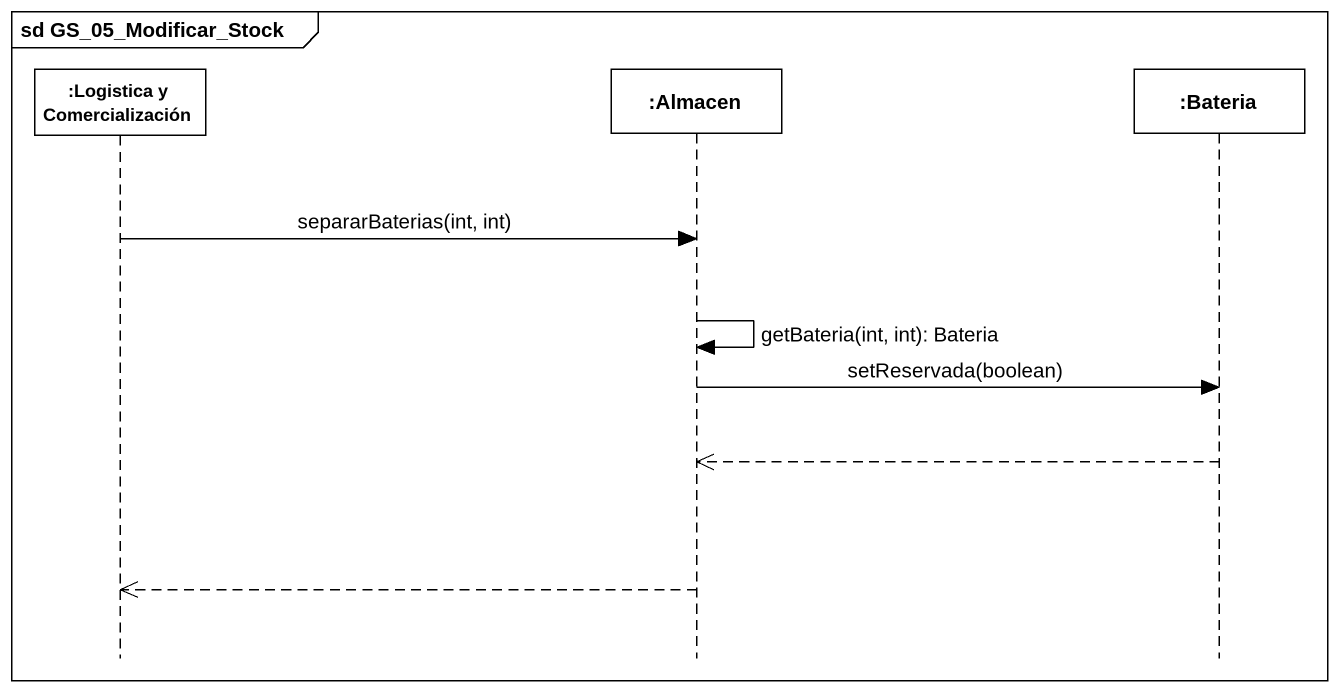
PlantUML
@startuml
mainframe sd GS_05_Modificar_Stock
hide footbox
participant ":Logistica y Comercialización" as Logistica_y_Comercialización
participant ":Almacen" as Almacen
participant ":Bateria" as Bateria

Logistica_y_Comercialización -> Almacen : separarBaterias(int, int)
Almacen -> Almacen : getBateria(int, int): Bateria
Almacen -> Bateria : setReservada(boolean)
Bateria -->> Almacen
Almacen -->> Logistica_y_Comercialización
@enduml
